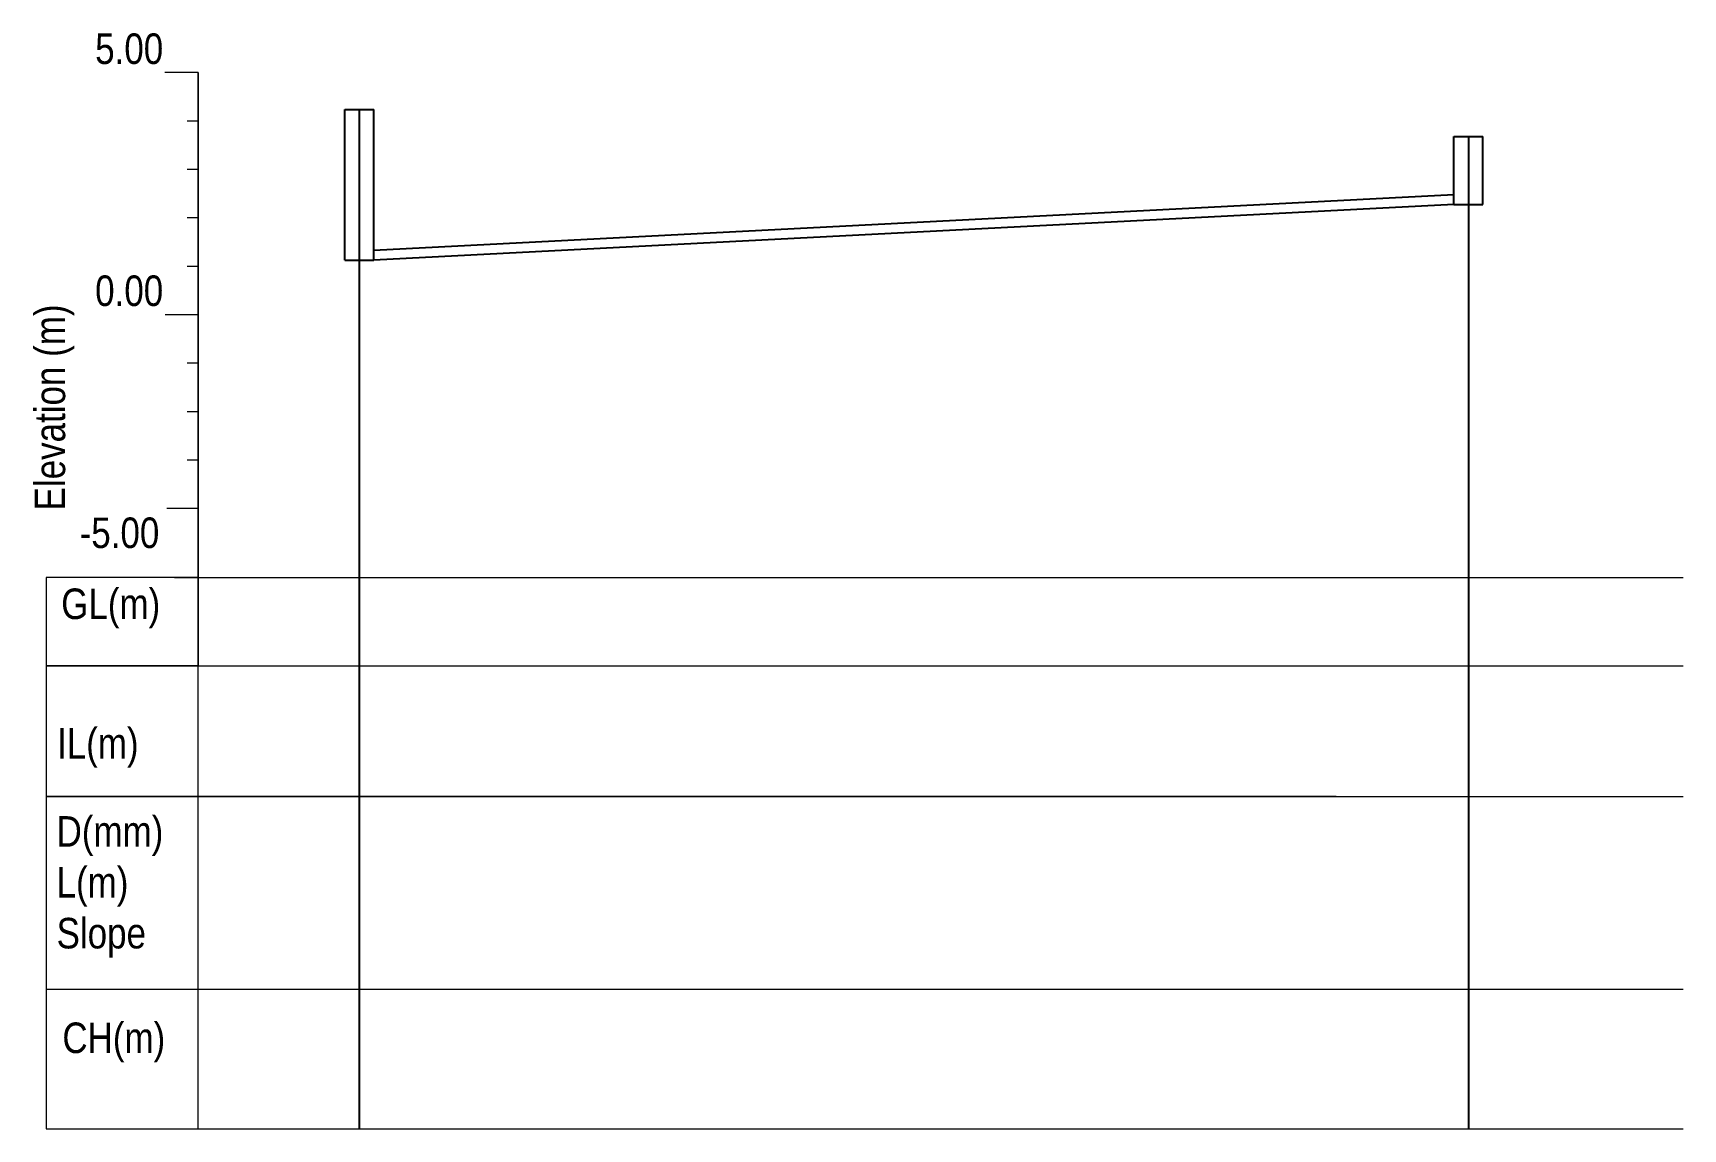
# Model space of a CAD drawing. Header units: metres. Extents: x -15 to 55, y -34 to 314.
# Drawn here: x -13.5 to 54.7, y -33.6 to 11.6 of the extents above.
import ezdxf

# ---------------------------------------------------------------- set-up
doc = ezdxf.new("R2010")
doc.units = ezdxf.units.M
doc.linetypes.add('CENTER', pattern=[2, 1.25, -0.25, 0.25, -0.25])
doc.layers.add('PDF_PDF2_Geometry', color=253, linetype='Continuous', lineweight=9, true_color=0xababab)
doc.layers.add('PDF_Text', color=7, linetype='Continuous')
doc.layers.add('SM_PP_GRID', color=8, linetype='CENTER', lineweight=5)
doc.layers.add('SM_PP_GRIDTEXT', color=7, linetype='Continuous', lineweight=5)
doc.styles.add('ALL', font='swissc.ttf')

msp = doc.modelspace()

# ---------------------------------------------------------------- linework, layer by layer
for p, q in [((-0.6, 2.26), (-0.6, 8.48)), ((-0.6, 8.48), (0.6, 8.48)), ((-0.6, 2.26), (-0.6, 8.48)), ((-0.6, 8.48), (0.6, 8.48)), ((0, 8.48), (0, -33.61)), ((0, 8.48), (0, -33.61)), ((0.6, 2.26), (0.6, 8.48)), ((0.6, 2.26), (0.6, 8.48)), ((45.2, 4.56), (45.2, 7.36)), ((45.2, 7.36), (46.4, 7.36)), ((45.2, 4.56), (45.2, 7.36)), ((45.2, 7.36), (46.4, 7.36)), ((45.8, 7.36), (45.8, -33.61)), ((45.8, 7.36), (45.8, -33.61)), ((46.4, 4.56), (46.4, 7.36)), ((46.4, 4.56), (46.4, 7.36)), ((45.2, 4.96), (0.6, 2.66)), ((45.2, 4.96), (0.6, 2.66)), ((45.2, 4.56), (0.6, 2.26)), ((45.2, 4.56), (0.6, 2.26)), ((45.2, 4.56), (46.4, 4.56)), ((45.2, 4.56), (46.4, 4.56)), ((-0.6, 2.26), (0.6, 2.26)), ((-0.6, 2.26), (0.6, 2.26))]:
    msp.add_line(p, q)
at = {"layer": 'PDF_PDF2_Geometry'}
msp.add_line((-6.646, -9), (-6.646, 10), dxfattribs=at)
msp.add_line((-6.646, -9), (-6.646, 10), dxfattribs=at)
at = {"layer": 'SM_PP_GRID'}
msp.add_lwpolyline([(0, -33.611), (0, 8.48)], dxfattribs=at)
msp.add_lwpolyline([(0, -33.611), (0, 8.48)], dxfattribs=at)
at = {"layer": 'SM_PP_GRIDTEXT'}
for p, q in [((-6.646, 10), (-8.033, 10)), ((-6.646, 10), (-8.033, 10)), ((-6.646, 10), (-6.646, -14.488)), ((-6.646, 10), (-6.646, -14.488)), ((-6.646, 8), (-7.102, 8)), ((-6.646, 8), (-7.102, 8)), ((-6.646, 6), (-7.102, 6)), ((-6.646, 6), (-7.102, 6)), ((-6.646, 4), (-7.102, 4)), ((-6.646, 4), (-7.102, 4)), ((-6.646, 2), (-7.102, 2)), ((-6.646, 2), (-7.102, 2)), ((-6.646, 0), (-8.019, 0)), ((-6.646, 0), (-8.019, 0)), ((-6.646, -2), (-7.102, -2)), ((-6.646, -2), (-7.102, -2)), ((-6.646, -4), (-7.102, -4)), ((-6.646, -4), (-7.102, -4)), ((-6.646, -6), (-7.102, -6)), ((-6.646, -6), (-7.102, -6)), ((-6.646, -8), (-7.943, -8)), ((-6.646, -8), (-7.943, -8)), ((-6.646, -33.611), (-6.646, -9)), ((-6.646, -33.611), (-6.646, -9)), ((-6.646, -10.846), (-12.921, -10.846)), ((-12.921, -10.846), (-12.921, -14.488)), ((-6.646, -10.846), (-12.921, -10.846)), ((-12.921, -10.846), (-12.921, -14.488)), ((-7.63, -10.846), (-6.646, -10.846)), ((-7.63, -10.846), (-6.646, -10.846)), ((-12.921, -14.488), (-6.646, -14.488)), ((-6.646, -14.488), (-12.921, -14.488)), ((-12.921, -14.488), (-12.921, -19.878)), ((-12.921, -14.488), (-6.646, -14.488)), ((-6.646, -14.488), (-12.921, -14.488)), ((-12.921, -14.488), (-12.921, -19.878)), ((-12.921, -19.878), (-6.646, -19.878)), ((40.347, -19.878), (-12.921, -19.878)), ((-12.921, -19.878), (-12.921, -25.391)), ((-12.921, -19.878), (-6.646, -19.878)), ((40.347, -19.878), (-12.921, -19.878)), ((-12.921, -19.878), (-12.921, -25.391)), ((-12.921, -25.391), (-12.921, -33.611)), ((-12.921, -25.391), (-12.921, -33.611)), ((-12.921, -33.611), (54.662, -33.611)), ((-12.921, -33.611), (54.662, -33.611))]:
    msp.add_line(p, q, dxfattribs=at)
for points in [[(-6.646, -10.846), (54.662, -10.846)], [(-6.646, -10.846), (54.662, -10.846)], [(-6.646, -14.488), (54.662, -14.488)], [(-6.646, -14.488), (54.662, -14.488)], [(-6.646, -19.878), (54.662, -19.878)], [(-6.646, -19.878), (54.662, -19.878)], [(-12.921, -27.832), (54.662, -27.832)], [(-12.921, -27.832), (54.662, -27.832)]]:
    msp.add_lwpolyline(points, dxfattribs=at)

# ---------------------------------------------------------------- texts
at = {"layer": 'PDF_Text', "char_height": 1.26, "attachment_point": 7, "style": 'ALL'}
for s, insert in [('5.00', (-10.903, 10.34)), ('5.00', (-10.903, 10.34)), ('0.00', (-10.903, 0.348)), ('0.00', (-10.903, 0.348)), ('-5.00', (-11.544, -9.644)), ('-5.00', (-11.544, -9.644)), ('GL(m)', (-12.306, -12.938)), ('GL(m)', (-12.306, -12.938)), ('IL(m)', (-12.478, -18.697)), ('IL(m)', (-12.478, -18.697)), ('CH(m)', (-12.257, -30.855)), ('CH(m)', (-12.257, -30.855))]:
    msp.add_mtext(s, dxfattribs=dict(at, insert=insert))
at = {"layer": 'PDF_Text', "insert": (-11.764, -8.073), "char_height": 1.25996, "attachment_point": 7, "rotation": 90, "style": 'ALL'}
msp.add_mtext('Elevation (m)', dxfattribs=at)
msp.add_mtext('Elevation (m)', dxfattribs=at)
at = {"layer": 'PDF_Text', "insert": (-12.496, -26.536), "char_height": 1.25996, "width": 12.5671, "attachment_point": 7, "style": 'ALL'}
msp.add_mtext('D(mm)\\P\\pt2.51992;L(m)\\P\\ptz;Slope', dxfattribs=at)
msp.add_mtext('D(mm)\\P\\pt2.51992;L(m)\\P\\ptz;Slope', dxfattribs=at)

doc.saveas('drawing.dxf')
